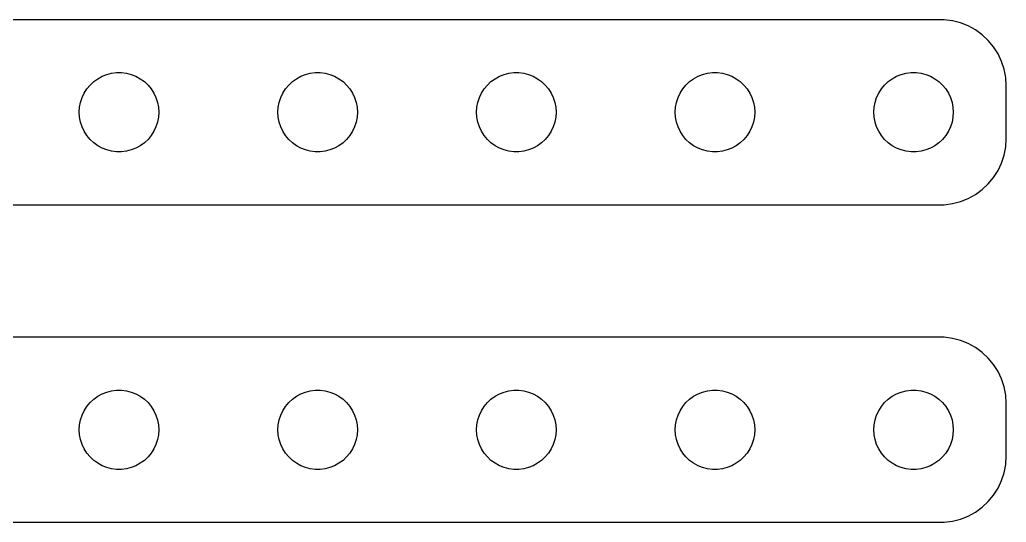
# Model space of a CAD drawing. Header units: metres. Extents: x -74 to 74, y 113 to 223.
# Drawn here: x 0 to 74.5, y 113 to 151 of the extents above; entities that cross this region are included whole.
import ezdxf

# ---------------------------------------------------------------- set-up
doc = ezdxf.new("R2010")
doc.units = ezdxf.units.M

msp = doc.modelspace()

# ---------------------------------------------------------------- linework, layer by layer
for p, q in [((69.8139, 150.99), (-69.8139, 150.99)), ((70.4369, 150.911), (69.8139, 150.99)), ((71.0451, 150.755), (70.4369, 150.911)), ((71.6289, 150.524), (71.0451, 150.755)), ((72.1791, 150.222), (71.6289, 150.524)), ((72.6871, 149.853), (72.1791, 150.222)), ((73.1448, 149.423), (72.6871, 149.853)), ((73.5451, 148.939), (73.1448, 149.423)), ((73.8815, 148.409), (73.5451, 148.939)), ((74.1489, 147.841), (73.8815, 148.409)), ((74.3429, 147.243), (74.1489, 147.841)), ((6.22266, 146.714), (6.57294, 146.853)), ((6.57294, 146.853), (6.93785, 146.947)), ((6.93785, 146.947), (7.31161, 146.994)), ((7.31161, 146.994), (7.68837, 146.994)), ((7.68837, 146.994), (8.06213, 146.947)), ((8.06213, 146.947), (8.42705, 146.853)), ((8.42705, 146.853), (8.77733, 146.714)), ((21.2227, 146.714), (21.5729, 146.853)), ((21.5729, 146.853), (21.9379, 146.947)), ((21.9379, 146.947), (22.3116, 146.994)), ((22.3116, 146.994), (22.6884, 146.994)), ((22.6884, 146.994), (23.0621, 146.947)), ((23.0621, 146.947), (23.427, 146.853)), ((23.427, 146.853), (23.7773, 146.714)), ((36.2227, 146.714), (36.5729, 146.853)), ((36.5729, 146.853), (36.9379, 146.947)), ((36.9379, 146.947), (37.3116, 146.994)), ((37.3116, 146.994), (37.6884, 146.994)), ((37.6884, 146.994), (38.0621, 146.947)), ((38.0621, 146.947), (38.427, 146.853)), ((38.427, 146.853), (38.7773, 146.714)), ((51.2227, 146.714), (51.5729, 146.853)), ((51.5729, 146.853), (51.9379, 146.947)), ((51.9379, 146.947), (52.3116, 146.994)), ((52.3116, 146.994), (52.6884, 146.994)), ((52.6884, 146.994), (53.0621, 146.947)), ((53.0621, 146.947), (53.427, 146.853)), ((53.427, 146.853), (53.7773, 146.714)), ((66.2227, 146.714), (66.573, 146.853)), ((66.573, 146.853), (66.9379, 146.947)), ((66.9379, 146.947), (67.3116, 146.994)), ((67.3116, 146.994), (67.6884, 146.994)), ((67.6884, 146.994), (68.0621, 146.947)), ((68.0621, 146.947), (68.427, 146.853)), ((68.427, 146.853), (68.7773, 146.714)), ((74.4606, 146.627), (74.3429, 147.243)), ((5.07294, 145.763), (5.31308, 146.054)), ((5.31308, 146.054), (5.58772, 146.312)), ((5.58772, 146.312), (5.89252, 146.533)), ((5.89252, 146.533), (6.22266, 146.714)), ((8.77733, 146.714), (9.10747, 146.533)), ((9.10747, 146.533), (9.41226, 146.312)), ((9.41226, 146.312), (9.6869, 146.054)), ((9.6869, 146.054), (9.92705, 145.763)), ((20.0729, 145.763), (20.3131, 146.054)), ((20.3131, 146.054), (20.5877, 146.312)), ((20.5877, 146.312), (20.8925, 146.533)), ((20.8925, 146.533), (21.2227, 146.714)), ((23.7773, 146.714), (24.1075, 146.533)), ((24.1075, 146.533), (24.4123, 146.312)), ((24.4123, 146.312), (24.6869, 146.054)), ((24.6869, 146.054), (24.927, 145.763)), ((35.0729, 145.763), (35.3131, 146.054)), ((35.3131, 146.054), (35.5877, 146.312)), ((35.5877, 146.312), (35.8925, 146.533)), ((35.8925, 146.533), (36.2227, 146.714)), ((38.7773, 146.714), (39.1075, 146.533)), ((39.1075, 146.533), (39.4123, 146.312)), ((39.4123, 146.312), (39.6869, 146.054)), ((39.6869, 146.054), (39.927, 145.763)), ((50.0729, 145.763), (50.3131, 146.054)), ((50.3131, 146.054), (50.5877, 146.312)), ((50.5877, 146.312), (50.8925, 146.533)), ((50.8925, 146.533), (51.2227, 146.714)), ((53.7773, 146.714), (54.1075, 146.533)), ((54.1075, 146.533), (54.4123, 146.312)), ((54.4123, 146.312), (54.6869, 146.054)), ((54.6869, 146.054), (54.927, 145.763)), ((65.073, 145.763), (65.3131, 146.054)), ((65.3131, 146.054), (65.5877, 146.312)), ((65.5877, 146.312), (65.8925, 146.533)), ((65.8925, 146.533), (66.2227, 146.714)), ((68.7773, 146.714), (69.1075, 146.533)), ((69.1075, 146.533), (69.4123, 146.312)), ((69.4123, 146.312), (69.6869, 146.054)), ((69.6869, 146.054), (69.927, 145.763)), ((74.5, 146), (74.4606, 146.627)), ((4.71066, 145.104), (4.87108, 145.445)), ((4.87108, 145.445), (5.07294, 145.763)), ((9.92705, 145.763), (10.1289, 145.445)), ((10.1289, 145.445), (10.2893, 145.104)), ((19.7107, 145.104), (19.8711, 145.445)), ((19.8711, 145.445), (20.0729, 145.763)), ((24.927, 145.763), (25.1289, 145.445)), ((25.1289, 145.445), (25.2893, 145.104)), ((34.7107, 145.104), (34.8711, 145.445)), ((34.8711, 145.445), (35.0729, 145.763)), ((39.927, 145.763), (40.1289, 145.445)), ((40.1289, 145.445), (40.2893, 145.104)), ((49.7107, 145.104), (49.8711, 145.445)), ((49.8711, 145.445), (50.0729, 145.763)), ((54.927, 145.763), (55.1289, 145.445)), ((55.1289, 145.445), (55.2893, 145.104)), ((64.7107, 145.104), (64.8711, 145.445)), ((64.8711, 145.445), (65.073, 145.763)), ((69.927, 145.763), (70.1289, 145.445)), ((70.1289, 145.445), (70.2893, 145.104)), ((74.5, 142), (74.5, 146)), ((4.52365, 144.376), (4.59424, 144.746)), ((4.59424, 144.746), (4.71066, 145.104)), ((10.2893, 145.104), (10.4057, 144.746)), ((10.4057, 144.746), (10.4763, 144.376)), ((19.5237, 144.376), (19.5942, 144.746)), ((19.5942, 144.746), (19.7107, 145.104)), ((25.2893, 145.104), (25.4057, 144.746)), ((25.4057, 144.746), (25.4763, 144.376)), ((34.5237, 144.376), (34.5942, 144.746)), ((34.5942, 144.746), (34.7107, 145.104)), ((40.2893, 145.104), (40.4057, 144.746)), ((40.4057, 144.746), (40.4763, 144.376)), ((49.5237, 144.376), (49.5942, 144.746)), ((49.5942, 144.746), (49.7107, 145.104)), ((55.2893, 145.104), (55.4057, 144.746)), ((55.4057, 144.746), (55.4763, 144.376)), ((64.5237, 144.376), (64.5943, 144.746)), ((64.5943, 144.746), (64.7107, 145.104)), ((70.2893, 145.104), (70.4057, 144.746)), ((70.4057, 144.746), (70.4763, 144.376)), ((4.5, 144), (4.52365, 144.376)), ((4.52365, 143.624), (4.5, 144)), ((10.4763, 144.376), (10.5, 144)), ((10.5, 144), (10.4763, 143.624)), ((19.5, 144), (19.5237, 144.376)), ((19.5237, 143.624), (19.5, 144)), ((25.4763, 144.376), (25.5, 144)), ((25.5, 144), (25.4763, 143.624)), ((34.5, 144), (34.5237, 144.376)), ((34.5237, 143.624), (34.5, 144)), ((40.4763, 144.376), (40.5, 144)), ((40.5, 144), (40.4763, 143.624)), ((49.5, 144), (49.5237, 144.376)), ((49.5237, 143.624), (49.5, 144)), ((55.4763, 144.376), (55.5, 144)), ((55.5, 144), (55.4763, 143.624)), ((64.5, 144), (64.5237, 144.376)), ((64.5237, 143.624), (64.5, 144)), ((70.4763, 144.376), (70.5, 144)), ((70.5, 144), (70.4763, 143.624)), ((4.59424, 143.254), (4.52365, 143.624)), ((4.71066, 142.896), (4.59424, 143.254)), ((10.4057, 143.254), (10.2893, 142.896)), ((10.4763, 143.624), (10.4057, 143.254)), ((19.5942, 143.254), (19.5237, 143.624)), ((19.7107, 142.896), (19.5942, 143.254)), ((25.4057, 143.254), (25.2893, 142.896)), ((25.4763, 143.624), (25.4057, 143.254)), ((34.5942, 143.254), (34.5237, 143.624)), ((34.7107, 142.896), (34.5942, 143.254)), ((40.4057, 143.254), (40.2893, 142.896)), ((40.4763, 143.624), (40.4057, 143.254)), ((49.5942, 143.254), (49.5237, 143.624)), ((49.7107, 142.896), (49.5942, 143.254)), ((55.4057, 143.254), (55.2893, 142.896)), ((55.4763, 143.624), (55.4057, 143.254)), ((64.5943, 143.254), (64.5237, 143.624)), ((64.7107, 142.896), (64.5943, 143.254)), ((70.4057, 143.254), (70.2893, 142.896)), ((70.4763, 143.624), (70.4057, 143.254)), ((4.87108, 142.555), (4.71066, 142.896)), ((5.07294, 142.237), (4.87108, 142.555)), ((10.1289, 142.555), (9.92705, 142.237)), ((10.2893, 142.896), (10.1289, 142.555)), ((19.8711, 142.555), (19.7107, 142.896)), ((20.0729, 142.237), (19.8711, 142.555)), ((25.1289, 142.555), (24.927, 142.237)), ((25.2893, 142.896), (25.1289, 142.555)), ((34.8711, 142.555), (34.7107, 142.896)), ((35.0729, 142.237), (34.8711, 142.555)), ((40.1289, 142.555), (39.927, 142.237)), ((40.2893, 142.896), (40.1289, 142.555)), ((49.8711, 142.555), (49.7107, 142.896)), ((50.0729, 142.237), (49.8711, 142.555)), ((55.1289, 142.555), (54.927, 142.237)), ((55.2893, 142.896), (55.1289, 142.555)), ((64.8711, 142.555), (64.7107, 142.896)), ((65.073, 142.237), (64.8711, 142.555)), ((70.1289, 142.555), (69.927, 142.237)), ((70.2893, 142.896), (70.1289, 142.555)), ((5.31308, 141.946), (5.07294, 142.237)), ((5.58772, 141.688), (5.31308, 141.946)), ((5.89252, 141.467), (5.58772, 141.688)), ((9.41226, 141.688), (9.10747, 141.467)), ((9.6869, 141.946), (9.41226, 141.688)), ((9.92705, 142.237), (9.6869, 141.946)), ((20.3131, 141.946), (20.0729, 142.237)), ((20.5877, 141.688), (20.3131, 141.946)), ((20.8925, 141.467), (20.5877, 141.688)), ((24.4123, 141.688), (24.1075, 141.467)), ((24.6869, 141.946), (24.4123, 141.688)), ((24.927, 142.237), (24.6869, 141.946)), ((35.3131, 141.946), (35.0729, 142.237)), ((35.5877, 141.688), (35.3131, 141.946)), ((35.8925, 141.467), (35.5877, 141.688)), ((39.4123, 141.688), (39.1075, 141.467)), ((39.6869, 141.946), (39.4123, 141.688)), ((39.927, 142.237), (39.6869, 141.946)), ((50.3131, 141.946), (50.0729, 142.237)), ((50.5877, 141.688), (50.3131, 141.946)), ((50.8925, 141.467), (50.5877, 141.688)), ((54.4123, 141.688), (54.1075, 141.467)), ((54.6869, 141.946), (54.4123, 141.688)), ((54.927, 142.237), (54.6869, 141.946)), ((65.3131, 141.946), (65.073, 142.237)), ((65.5877, 141.688), (65.3131, 141.946)), ((65.8925, 141.467), (65.5877, 141.688)), ((69.4123, 141.688), (69.1075, 141.467)), ((69.6869, 141.946), (69.4123, 141.688)), ((69.927, 142.237), (69.6869, 141.946)), ((74.4606, 141.373), (74.5, 142)), ((6.22266, 141.286), (5.89252, 141.467)), ((6.57294, 141.147), (6.22266, 141.286)), ((6.93785, 141.053), (6.57294, 141.147)), ((7.31161, 141.006), (6.93785, 141.053)), ((7.68837, 141.006), (7.31161, 141.006)), ((8.06213, 141.053), (7.68837, 141.006)), ((8.42705, 141.147), (8.06213, 141.053)), ((8.77733, 141.286), (8.42705, 141.147)), ((9.10747, 141.467), (8.77733, 141.286)), ((21.2227, 141.286), (20.8925, 141.467)), ((21.5729, 141.147), (21.2227, 141.286)), ((21.9379, 141.053), (21.5729, 141.147)), ((22.3116, 141.006), (21.9379, 141.053)), ((22.6884, 141.006), (22.3116, 141.006)), ((23.0621, 141.053), (22.6884, 141.006)), ((23.427, 141.147), (23.0621, 141.053)), ((23.7773, 141.286), (23.427, 141.147)), ((24.1075, 141.467), (23.7773, 141.286)), ((36.2227, 141.286), (35.8925, 141.467)), ((36.5729, 141.147), (36.2227, 141.286)), ((36.9379, 141.053), (36.5729, 141.147)), ((37.3116, 141.006), (36.9379, 141.053)), ((37.6884, 141.006), (37.3116, 141.006)), ((38.0621, 141.053), (37.6884, 141.006)), ((38.427, 141.147), (38.0621, 141.053)), ((38.7773, 141.286), (38.427, 141.147)), ((39.1075, 141.467), (38.7773, 141.286)), ((51.2227, 141.286), (50.8925, 141.467)), ((51.5729, 141.147), (51.2227, 141.286)), ((51.9379, 141.053), (51.5729, 141.147)), ((52.3116, 141.006), (51.9379, 141.053)), ((52.6884, 141.006), (52.3116, 141.006)), ((53.0621, 141.053), (52.6884, 141.006)), ((53.427, 141.147), (53.0621, 141.053)), ((53.7773, 141.286), (53.427, 141.147)), ((54.1075, 141.467), (53.7773, 141.286)), ((66.2227, 141.286), (65.8925, 141.467)), ((66.573, 141.147), (66.2227, 141.286)), ((66.9379, 141.053), (66.573, 141.147)), ((67.3116, 141.006), (66.9379, 141.053)), ((67.6884, 141.006), (67.3116, 141.006)), ((68.0621, 141.053), (67.6884, 141.006)), ((68.427, 141.147), (68.0621, 141.053)), ((68.7773, 141.286), (68.427, 141.147)), ((69.1075, 141.467), (68.7773, 141.286)), ((74.3429, 140.757), (74.4606, 141.373)), ((73.8815, 139.591), (74.1489, 140.159)), ((74.1489, 140.159), (74.3429, 140.757)), ((73.5451, 139.061), (73.8815, 139.591)), ((72.6871, 138.147), (73.1448, 138.577)), ((73.1448, 138.577), (73.5451, 139.061)), ((72.1791, 137.778), (72.6871, 138.147)), ((69.8139, 137.01), (70.4369, 137.089)), ((70.4369, 137.089), (71.0451, 137.245)), ((71.0451, 137.245), (71.6289, 137.476)), ((71.6289, 137.476), (72.1791, 137.778)), ((-69.8139, 137.01), (69.8139, 137.01)), ((69.8139, 126.99), (-69.8139, 126.99)), ((70.4369, 126.911), (69.8139, 126.99)), ((71.0451, 126.755), (70.4369, 126.911)), ((71.6289, 126.524), (71.0451, 126.755)), ((72.1791, 126.222), (71.6289, 126.524)), ((72.6871, 125.853), (72.1791, 126.222)), ((73.1448, 125.423), (72.6871, 125.853)), ((73.5451, 124.939), (73.1448, 125.423)), ((73.8815, 124.409), (73.5451, 124.939)), ((74.1489, 123.841), (73.8815, 124.409)), ((74.3429, 123.243), (74.1489, 123.841)), ((6.57294, 122.853), (6.93785, 122.947)), ((6.93785, 122.947), (7.31161, 122.994)), ((7.31161, 122.994), (7.68837, 122.994)), ((7.68837, 122.994), (8.06213, 122.947)), ((8.06213, 122.947), (8.42705, 122.853)), ((21.5729, 122.853), (21.9379, 122.947)), ((21.9379, 122.947), (22.3116, 122.994)), ((22.3116, 122.994), (22.6884, 122.994)), ((22.6884, 122.994), (23.0621, 122.947)), ((23.0621, 122.947), (23.427, 122.853)), ((36.5729, 122.853), (36.9379, 122.947)), ((36.9379, 122.947), (37.3116, 122.994)), ((37.3116, 122.994), (37.6884, 122.994)), ((37.6884, 122.994), (38.0621, 122.947)), ((38.0621, 122.947), (38.427, 122.853)), ((51.5729, 122.853), (51.9379, 122.947)), ((51.9379, 122.947), (52.3116, 122.994)), ((52.3116, 122.994), (52.6884, 122.994)), ((52.6884, 122.994), (53.0621, 122.947)), ((53.0621, 122.947), (53.427, 122.853)), ((66.573, 122.853), (66.9379, 122.947)), ((66.9379, 122.947), (67.3116, 122.994)), ((67.3116, 122.994), (67.6884, 122.994)), ((67.6884, 122.994), (68.0621, 122.947)), ((68.0621, 122.947), (68.427, 122.853)), ((74.4606, 122.627), (74.3429, 123.243)), ((5.31308, 122.054), (5.58772, 122.312)), ((5.58772, 122.312), (5.89252, 122.533)), ((5.89252, 122.533), (6.22266, 122.714)), ((6.22266, 122.714), (6.57294, 122.853)), ((8.42705, 122.853), (8.77733, 122.714)), ((8.77733, 122.714), (9.10747, 122.533)), ((9.10747, 122.533), (9.41226, 122.312)), ((9.41226, 122.312), (9.6869, 122.054)), ((20.3131, 122.054), (20.5877, 122.312)), ((20.5877, 122.312), (20.8925, 122.533)), ((20.8925, 122.533), (21.2227, 122.714)), ((21.2227, 122.714), (21.5729, 122.853)), ((23.427, 122.853), (23.7773, 122.714)), ((23.7773, 122.714), (24.1075, 122.533)), ((24.1075, 122.533), (24.4123, 122.312)), ((24.4123, 122.312), (24.6869, 122.054)), ((35.3131, 122.054), (35.5877, 122.312)), ((35.5877, 122.312), (35.8925, 122.533)), ((35.8925, 122.533), (36.2227, 122.714)), ((36.2227, 122.714), (36.5729, 122.853)), ((38.427, 122.853), (38.7773, 122.714)), ((38.7773, 122.714), (39.1075, 122.533)), ((39.1075, 122.533), (39.4123, 122.312)), ((39.4123, 122.312), (39.6869, 122.054)), ((50.3131, 122.054), (50.5877, 122.312)), ((50.5877, 122.312), (50.8925, 122.533)), ((50.8925, 122.533), (51.2227, 122.714)), ((51.2227, 122.714), (51.5729, 122.853)), ((53.427, 122.853), (53.7773, 122.714)), ((53.7773, 122.714), (54.1075, 122.533)), ((54.1075, 122.533), (54.4123, 122.312)), ((54.4123, 122.312), (54.6869, 122.054)), ((65.3131, 122.054), (65.5877, 122.312)), ((65.5877, 122.312), (65.8925, 122.533)), ((65.8925, 122.533), (66.2227, 122.714)), ((66.2227, 122.714), (66.573, 122.853)), ((68.427, 122.853), (68.7773, 122.714)), ((68.7773, 122.714), (69.1075, 122.533)), ((69.1075, 122.533), (69.4123, 122.312)), ((69.4123, 122.312), (69.6869, 122.054)), ((74.5, 122), (74.4606, 122.627)), ((4.71066, 121.104), (4.87108, 121.445)), ((4.87108, 121.445), (5.07294, 121.763)), ((5.07294, 121.763), (5.31308, 122.054)), ((9.6869, 122.054), (9.92705, 121.763)), ((9.92705, 121.763), (10.1289, 121.445)), ((10.1289, 121.445), (10.2893, 121.104)), ((19.7107, 121.104), (19.8711, 121.445)), ((19.8711, 121.445), (20.0729, 121.763)), ((20.0729, 121.763), (20.3131, 122.054)), ((24.6869, 122.054), (24.927, 121.763)), ((24.927, 121.763), (25.1289, 121.445)), ((25.1289, 121.445), (25.2893, 121.104)), ((34.7107, 121.104), (34.8711, 121.445)), ((34.8711, 121.445), (35.0729, 121.763)), ((35.0729, 121.763), (35.3131, 122.054)), ((39.6869, 122.054), (39.927, 121.763)), ((39.927, 121.763), (40.1289, 121.445)), ((40.1289, 121.445), (40.2893, 121.104)), ((49.7107, 121.104), (49.8711, 121.445)), ((49.8711, 121.445), (50.0729, 121.763)), ((50.0729, 121.763), (50.3131, 122.054)), ((54.6869, 122.054), (54.927, 121.763)), ((54.927, 121.763), (55.1289, 121.445)), ((55.1289, 121.445), (55.2893, 121.104)), ((64.7107, 121.104), (64.8711, 121.445)), ((64.8711, 121.445), (65.073, 121.763)), ((65.073, 121.763), (65.3131, 122.054)), ((69.6869, 122.054), (69.927, 121.763)), ((69.927, 121.763), (70.1289, 121.445)), ((70.1289, 121.445), (70.2893, 121.104)), ((74.5, 118), (74.5, 122)), ((4.52365, 120.376), (4.59424, 120.746)), ((4.59424, 120.746), (4.71066, 121.104)), ((10.2893, 121.104), (10.4057, 120.746)), ((10.4057, 120.746), (10.4763, 120.376)), ((19.5237, 120.376), (19.5942, 120.746)), ((19.5942, 120.746), (19.7107, 121.104)), ((25.2893, 121.104), (25.4057, 120.746)), ((25.4057, 120.746), (25.4763, 120.376)), ((34.5237, 120.376), (34.5942, 120.746)), ((34.5942, 120.746), (34.7107, 121.104)), ((40.2893, 121.104), (40.4057, 120.746)), ((40.4057, 120.746), (40.4763, 120.376)), ((49.5237, 120.376), (49.5942, 120.746)), ((49.5942, 120.746), (49.7107, 121.104)), ((55.2893, 121.104), (55.4057, 120.746)), ((55.4057, 120.746), (55.4763, 120.376)), ((64.5237, 120.376), (64.5943, 120.746)), ((64.5943, 120.746), (64.7107, 121.104)), ((70.2893, 121.104), (70.4057, 120.746)), ((70.4057, 120.746), (70.4763, 120.376)), ((4.5, 120), (4.52365, 120.376)), ((4.52365, 119.624), (4.5, 120)), ((10.4763, 120.376), (10.5, 120)), ((10.5, 120), (10.4763, 119.624)), ((19.5, 120), (19.5237, 120.376)), ((19.5237, 119.624), (19.5, 120)), ((25.4763, 120.376), (25.5, 120)), ((25.5, 120), (25.4763, 119.624)), ((34.5, 120), (34.5237, 120.376)), ((34.5237, 119.624), (34.5, 120)), ((40.4763, 120.376), (40.5, 120)), ((40.5, 120), (40.4763, 119.624)), ((49.5, 120), (49.5237, 120.376)), ((49.5237, 119.624), (49.5, 120)), ((55.4763, 120.376), (55.5, 120)), ((55.5, 120), (55.4763, 119.624)), ((64.5, 120), (64.5237, 120.376)), ((64.5237, 119.624), (64.5, 120)), ((70.4763, 120.376), (70.5, 120)), ((70.5, 120), (70.4763, 119.624)), ((4.59424, 119.254), (4.52365, 119.624)), ((4.71066, 118.896), (4.59424, 119.254)), ((10.4057, 119.254), (10.2893, 118.896)), ((10.4763, 119.624), (10.4057, 119.254)), ((19.5942, 119.254), (19.5237, 119.624)), ((19.7107, 118.896), (19.5942, 119.254)), ((25.4057, 119.254), (25.2893, 118.896)), ((25.4763, 119.624), (25.4057, 119.254)), ((34.5942, 119.254), (34.5237, 119.624)), ((34.7107, 118.896), (34.5942, 119.254)), ((40.4057, 119.254), (40.2893, 118.896)), ((40.4763, 119.624), (40.4057, 119.254)), ((49.5942, 119.254), (49.5237, 119.624)), ((49.7107, 118.896), (49.5942, 119.254)), ((55.4057, 119.254), (55.2893, 118.896)), ((55.4763, 119.624), (55.4057, 119.254)), ((64.5943, 119.254), (64.5237, 119.624)), ((64.7107, 118.896), (64.5943, 119.254)), ((70.4057, 119.254), (70.2893, 118.896)), ((70.4763, 119.624), (70.4057, 119.254)), ((4.87108, 118.555), (4.71066, 118.896)), ((5.07294, 118.237), (4.87108, 118.555)), ((10.1289, 118.555), (9.92705, 118.237)), ((10.2893, 118.896), (10.1289, 118.555)), ((19.8711, 118.555), (19.7107, 118.896)), ((20.0729, 118.237), (19.8711, 118.555)), ((25.1289, 118.555), (24.927, 118.237)), ((25.2893, 118.896), (25.1289, 118.555)), ((34.8711, 118.555), (34.7107, 118.896)), ((35.0729, 118.237), (34.8711, 118.555)), ((40.1289, 118.555), (39.927, 118.237)), ((40.2893, 118.896), (40.1289, 118.555)), ((49.8711, 118.555), (49.7107, 118.896)), ((50.0729, 118.237), (49.8711, 118.555)), ((55.1289, 118.555), (54.927, 118.237)), ((55.2893, 118.896), (55.1289, 118.555)), ((64.8711, 118.555), (64.7107, 118.896)), ((65.073, 118.237), (64.8711, 118.555)), ((70.1289, 118.555), (69.927, 118.237)), ((70.2893, 118.896), (70.1289, 118.555)), ((5.31308, 117.946), (5.07294, 118.237)), ((5.58772, 117.688), (5.31308, 117.946)), ((9.6869, 117.946), (9.41226, 117.688)), ((9.92705, 118.237), (9.6869, 117.946)), ((20.3131, 117.946), (20.0729, 118.237)), ((20.5877, 117.688), (20.3131, 117.946)), ((24.6869, 117.946), (24.4123, 117.688)), ((24.927, 118.237), (24.6869, 117.946)), ((35.3131, 117.946), (35.0729, 118.237)), ((35.5877, 117.688), (35.3131, 117.946)), ((39.6869, 117.946), (39.4123, 117.688)), ((39.927, 118.237), (39.6869, 117.946)), ((50.3131, 117.946), (50.0729, 118.237)), ((50.5877, 117.688), (50.3131, 117.946)), ((54.6869, 117.946), (54.4123, 117.688)), ((54.927, 118.237), (54.6869, 117.946)), ((65.3131, 117.946), (65.073, 118.237)), ((65.5877, 117.688), (65.3131, 117.946)), ((69.6869, 117.946), (69.4123, 117.688)), ((69.927, 118.237), (69.6869, 117.946)), ((74.4606, 117.373), (74.5, 118)), ((5.89252, 117.467), (5.58772, 117.688)), ((6.22266, 117.286), (5.89252, 117.467)), ((6.57294, 117.147), (6.22266, 117.286)), ((6.93785, 117.053), (6.57294, 117.147)), ((7.31161, 117.006), (6.93785, 117.053)), ((7.68837, 117.006), (7.31161, 117.006)), ((8.06213, 117.053), (7.68837, 117.006)), ((8.42705, 117.147), (8.06213, 117.053)), ((8.77733, 117.286), (8.42705, 117.147)), ((9.10747, 117.467), (8.77733, 117.286)), ((9.41226, 117.688), (9.10747, 117.467)), ((20.8925, 117.467), (20.5877, 117.688)), ((21.2227, 117.286), (20.8925, 117.467)), ((21.5729, 117.147), (21.2227, 117.286)), ((21.9379, 117.053), (21.5729, 117.147)), ((22.3116, 117.006), (21.9379, 117.053)), ((22.6884, 117.006), (22.3116, 117.006)), ((23.0621, 117.053), (22.6884, 117.006)), ((23.427, 117.147), (23.0621, 117.053)), ((23.7773, 117.286), (23.427, 117.147)), ((24.1075, 117.467), (23.7773, 117.286)), ((24.4123, 117.688), (24.1075, 117.467)), ((35.8925, 117.467), (35.5877, 117.688)), ((36.2227, 117.286), (35.8925, 117.467)), ((36.5729, 117.147), (36.2227, 117.286)), ((36.9379, 117.053), (36.5729, 117.147)), ((37.3116, 117.006), (36.9379, 117.053)), ((37.6884, 117.006), (37.3116, 117.006)), ((38.0621, 117.053), (37.6884, 117.006)), ((38.427, 117.147), (38.0621, 117.053)), ((38.7773, 117.286), (38.427, 117.147)), ((39.1075, 117.467), (38.7773, 117.286)), ((39.4123, 117.688), (39.1075, 117.467)), ((50.8925, 117.467), (50.5877, 117.688)), ((51.2227, 117.286), (50.8925, 117.467)), ((51.5729, 117.147), (51.2227, 117.286)), ((51.9379, 117.053), (51.5729, 117.147)), ((52.3116, 117.006), (51.9379, 117.053)), ((52.6884, 117.006), (52.3116, 117.006)), ((53.0621, 117.053), (52.6884, 117.006)), ((53.427, 117.147), (53.0621, 117.053)), ((53.7773, 117.286), (53.427, 117.147)), ((54.1075, 117.467), (53.7773, 117.286)), ((54.4123, 117.688), (54.1075, 117.467)), ((65.8925, 117.467), (65.5877, 117.688)), ((66.2227, 117.286), (65.8925, 117.467)), ((66.573, 117.147), (66.2227, 117.286)), ((66.9379, 117.053), (66.573, 117.147)), ((67.3116, 117.006), (66.9379, 117.053)), ((67.6884, 117.006), (67.3116, 117.006)), ((68.0621, 117.053), (67.6884, 117.006)), ((68.427, 117.147), (68.0621, 117.053)), ((68.7773, 117.286), (68.427, 117.147)), ((69.1075, 117.467), (68.7773, 117.286)), ((69.4123, 117.688), (69.1075, 117.467)), ((74.3429, 116.757), (74.4606, 117.373)), ((74.1489, 116.159), (74.3429, 116.757)), ((73.5451, 115.061), (73.8815, 115.591)), ((73.8815, 115.591), (74.1489, 116.159)), ((73.1448, 114.577), (73.5451, 115.061)), ((72.1791, 113.778), (72.6871, 114.147)), ((72.6871, 114.147), (73.1448, 114.577)), ((70.4369, 113.089), (71.0451, 113.245)), ((71.0451, 113.245), (71.6289, 113.476)), ((71.6289, 113.476), (72.1791, 113.778)), ((-69.8139, 113.01), (69.8139, 113.01)), ((69.8139, 113.01), (70.4369, 113.089))]:
    msp.add_line(p, q)

doc.saveas('drawing.dxf')
